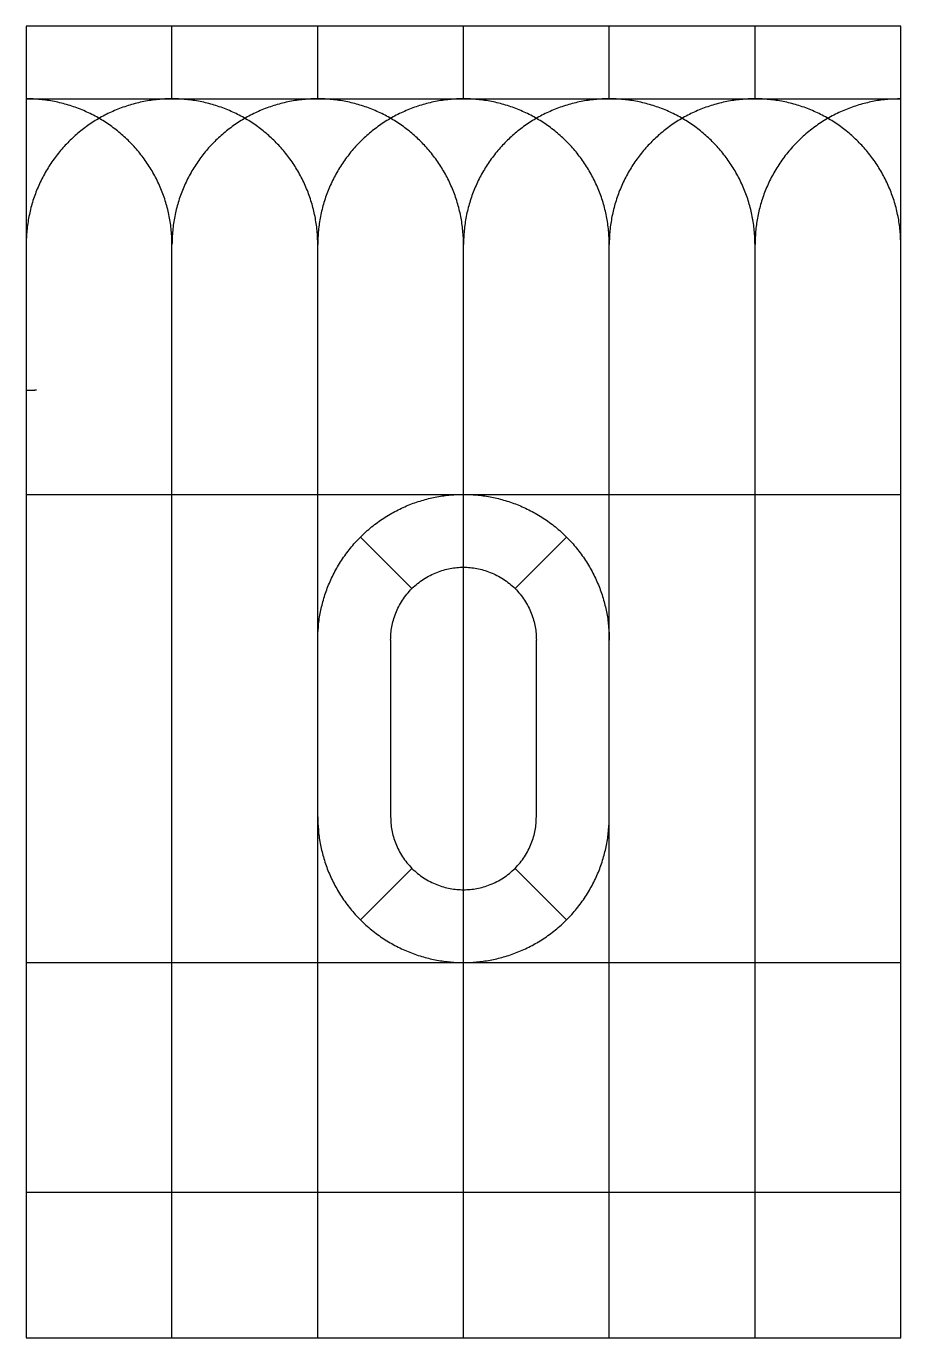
# Model space of a CAD drawing. Header units: millimetres. Extents: x -114 to 113, y -120 to 101.
# Drawn here: x -108.1 to -62.7, y -108.2 to -40.1 of the extents above; entities that cross this region are included whole.
import ezdxf

# ---------------------------------------------------------------- set-up
doc = ezdxf.new("R2010")
doc.units = ezdxf.units.MM
doc.header["$MEASUREMENT"] = 0
doc.layers.add('Layer 03', color=5, linetype='Continuous')

msp = doc.modelspace()

# ---------------------------------------------------------------- linework, layer by layer
at = {"layer": 'Layer 03'}
msp.add_line((-108.064, -43.897), (-62.669, -43.897), dxfattribs=at)
for points in [[(-62.669, -108.22), (-62.669, -40.128), (-108.064, -40.128), (-108.064, -108.22)], [(-100.498, -43.897), (-100.498, -40.128)], [(-92.932, -43.897), (-92.932, -40.128)], [(-85.366, -43.897), (-85.366, -40.128)], [(-77.801, -43.897), (-77.801, -40.128)], [(-70.235, -43.897), (-70.235, -40.128)], [(-100.498, -108.22), (-100.498, -51.462)], [(-92.932, -108.22), (-92.932, -51.462)], [(-85.366, -64.434), (-85.366, -51.462)], [(-77.801, -108.22), (-77.801, -51.462)], [(-70.235, -108.22), (-70.235, -51.462)], [(-108.064, -64.434), (-62.669, -64.434)], [(-85.366, -88.74), (-85.366, -64.434)], [(-88.041, -69.325), (-90.716, -66.65)], [(-82.692, -69.325), (-80.017, -66.65)], [(-89.149, -72), (-89.149, -81.174)], [(-81.584, -81.174), (-81.584, -72)], [(-88.041, -83.849), (-90.716, -86.524)], [(-82.692, -83.849), (-80.017, -86.524)], [(-108.064, -88.74), (-62.669, -88.74)], [(-85.366, -108.22), (-85.366, -88.74)], [(-108.064, -100.654), (-62.669, -100.654)], [(-108.064, -108.22), (-62.669, -108.22)]]:
    msp.add_lwpolyline(points, dxfattribs=at)
for points, weights, knots in [([(-92.932, -51.462), (-92.932, -48.329), (-95.148, -46.113), (-97.364, -43.897), (-100.498, -43.897), (-103.632, -43.897), (-105.848, -46.113), (-108.064, -48.328), (-108.064, -51.462)], [1, 0.923879398847, 1, 0.923879398847, 1, 0.923879398847, 1, 0.923879398847, 1], [132.993971, 132.993971, 132.993971, 166.242523, 166.242523, 199.491074, 199.491074, 232.739626, 232.739626, 265.988178, 265.988178, 265.988178]), ([(-100.498, -51.462), (-100.498, -48.328), (-102.714, -46.113), (-104.93, -43.897), (-108.064, -43.897)], [1, 0.923879520005, 1, 0.923879520005, 1], [398.982267, 398.982267, 398.982267, 432.230792, 432.230792, 465.479317, 465.479317, 465.479317]), ([(-85.366, -51.462), (-85.366, -48.328), (-87.582, -46.113), (-89.798, -43.897), (-92.932, -43.897), (-96.066, -43.897), (-98.282, -46.113), (-100.498, -48.329), (-100.498, -51.462)], [1, 0.923879343464, 1, 0.923879343464, 1, 0.923879343464, 1, 0.923879343464, 1], [132.994089, 132.994089, 132.994089, 166.242653, 166.242653, 199.491217, 199.491217, 232.739781, 232.739781, 265.988345, 265.988345, 265.988345]), ([(-77.801, -51.462), (-77.801, -48.328), (-80.017, -46.113), (-82.233, -43.897), (-85.366, -43.897), (-88.5, -43.897), (-90.716, -46.113), (-92.932, -48.329), (-92.932, -51.462)], [1, 0.923879343474, 1, 0.923879343474, 1, 0.923879343474, 1, 0.923879343474, 1], [132.994089, 132.994089, 132.994089, 166.242653, 166.242653, 199.491217, 199.491217, 232.739781, 232.739781, 265.988345, 265.988345, 265.988345]), ([(-70.235, -51.462), (-70.235, -48.328), (-72.451, -46.113), (-74.667, -43.897), (-77.801, -43.897), (-80.935, -43.897), (-83.15, -46.113), (-85.366, -48.329), (-85.366, -51.462)], [1, 0.923879343474, 1, 0.923879343474, 1, 0.923879343474, 1, 0.923879343474, 1], [132.994089, 132.994089, 132.994089, 166.242653, 166.242653, 199.491217, 199.491217, 232.739781, 232.739781, 265.988345, 265.988345, 265.988345]), ([(-62.669, -51.462), (-62.669, -48.328), (-64.885, -46.113), (-67.101, -43.897), (-70.235, -43.897), (-73.369, -43.897), (-75.585, -46.113), (-77.801, -48.329), (-77.801, -51.462)], [1, 0.923879345385, 1, 0.923879345385, 1, 0.923879345385, 1, 0.923879345385, 1], [132.994091, 132.994091, 132.994091, 166.242654, 166.242654, 199.491218, 199.491218, 232.739782, 232.739782, 265.988345, 265.988345, 265.988345]), ([(-92.932, -72), (-92.932, -64.434), (-85.366, -64.434), (-77.801, -64.434), (-77.801, -72)], [1, 0.707106781187, 1, 0.707106781187, 1], [0, 0, 0, 66.497045, 66.497045, 132.994089, 132.994089, 132.994089]), ([(-89.149, -72), (-89.149, -68.217), (-85.366, -68.217), (-81.584, -68.217), (-81.584, -72)], [1, 0.707106781187, 1, 0.707106781187, 1], [0, 0, 0, 66.497045, 66.497045, 132.994089, 132.994089, 132.994089]), ([(-92.932, -81.174), (-92.932, -88.74), (-85.366, -88.74), (-77.801, -88.74), (-77.801, -81.174)], [1, 0.707106781187, 1, 0.707106781187, 1], [0, 0, 0, 66.497045, 66.497045, 132.994089, 132.994089, 132.994089]), ([(-89.149, -81.174), (-89.149, -84.957), (-85.366, -84.957), (-81.584, -84.957), (-81.584, -81.174)], [1, 0.707106781187, 1, 0.707106781187, 1], [0, 0, 0, 66.497045, 66.497045, 132.994089, 132.994089, 132.994089])]:
    msp.add_rational_spline(points, weights, degree=2, knots=knots, dxfattribs=at)
for points, weights in [([(-62.669, -43.897), (-70.235, -43.897), (-70.235, -51.462)], [1, 0.707106781184, 1]), ([(-108.064, -59.028), (-107.797, -59.028), (-107.531, -59.009)], [1, 0.999379822196, 1])]:
    msp.add_rational_spline(points, weights, degree=2, dxfattribs=at)

doc.saveas('drawing.dxf')
